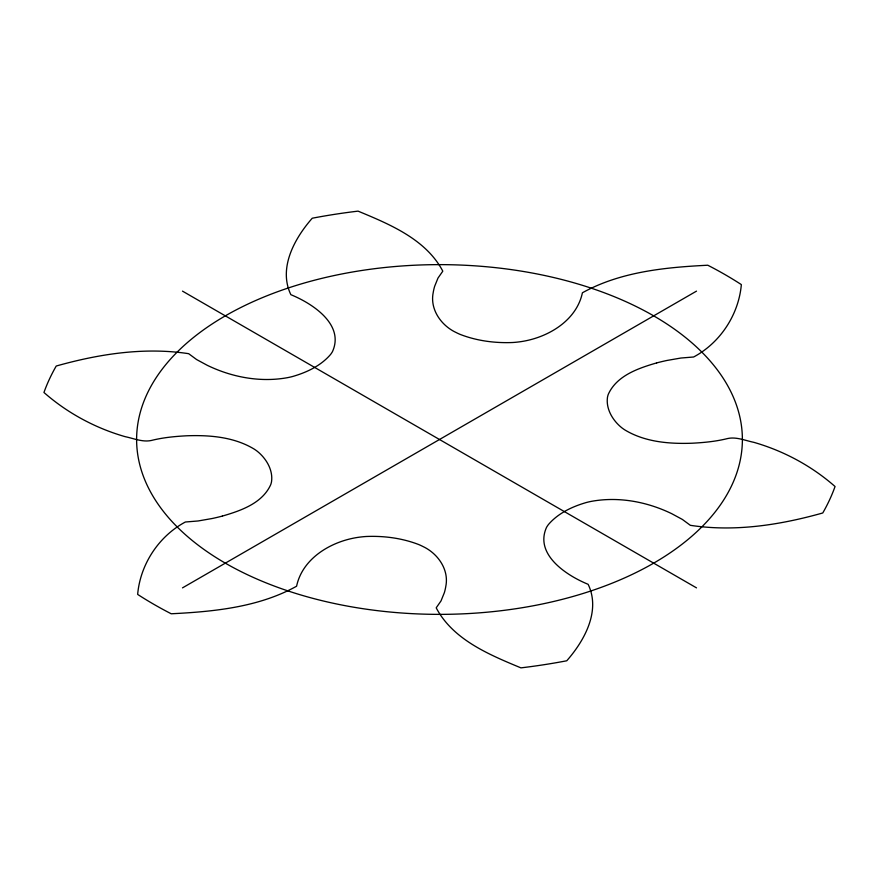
<?xml version="1.0" encoding="UTF-8"?>
<svg xmlns="http://www.w3.org/2000/svg" width="879" height="879" viewBox="0 0 879 879"><rect width="100%" height="100%" fill="white"/><g stroke="black" fill="none" stroke-linecap="round" stroke-linejoin="round"><path stroke-width="1.32" d="M182.491 587.875L696.509 291.125M656.613 362.928C638.319 368.246 616.783 375.575 608.312 394.253A54.806 31.644 0 0 0 607.466 397.363C605.851 408.988 612.718 420.36 621.453 427.502A54.806 31.644 0 0 0 624.892 429.952C644.878 442.038 669.15 444.038 692.004 443.225C704.002 442.609 716.044 441.456 727.724 438.511C736.382 436.632 745.315 440.599 753.841 442.335C783.694 450.905 811.713 465.991 835.05 486.516A403.846 233.155 0 0 1 822.766 512.973C779.981 525.016 734.646 532.092 690.334 525.312L682.412 519.467L671.677 513.655A144.123 83.208 0 0 0 662.909 509.765C640.56 500.667 615.652 496.987 591.787 501.283A54.806 31.644 0 0 0 586.689 502.414C572.504 506.447 558.231 513.116 548.474 524.477A54.806 31.644 0 0 0 546.507 527.422C534.289 554.572 566.713 575.58 588.139 584.315C600.928 610.971 584.403 640.703 566.757 660.777A403.846 233.155 0 0 1 520.928 667.864C489.24 654.701 453.015 639.747 436.193 607.828L441.005 600.939L444.356 592.666A144.123 83.208 0 0 0 445.807 586.337C449.213 569.559 437.753 553.44 422.975 546.529A54.806 31.644 0 0 0 418.723 544.551C402.197 538.157 384.178 535.783 366.51 536.476A54.806 31.644 0 0 0 361.126 536.959C333.416 540.058 302.728 557.132 296.586 586.227C258.558 607.279 213.905 611.652 171.207 613.773A403.846 233.155 0 0 1 137.651 594.402C140.288 564.362 158.725 536.212 185.359 522.005L198.094 520.972L212.18 518.511A144.123 83.208 0 0 0 222.387 516.072M222.387 516.072C240.681 510.754 262.217 503.425 270.688 484.747A54.806 31.644 0 0 0 271.534 481.637C273.149 470.012 266.282 458.64 257.547 451.498A54.806 31.644 0 0 0 254.108 449.048C234.122 436.962 209.85 434.962 186.996 435.775C174.998 436.391 162.956 437.544 151.276 440.489C142.618 442.368 133.685 438.401 125.159 436.665C95.306 428.095 67.287 413.009 43.95 392.484A403.846 233.155 0 0 1 56.234 366.027C99.019 353.984 144.354 346.908 188.666 353.688L196.588 359.533L207.323 365.345A144.123 83.208 0 0 0 216.091 369.235C238.44 378.333 263.348 382.013 287.213 377.717A54.806 31.644 0 0 0 292.311 376.586C306.496 372.553 320.769 365.884 330.526 354.523A54.806 31.644 0 0 0 332.493 351.578C344.711 324.428 312.287 303.42 290.861 294.685C278.072 268.029 294.597 238.297 312.243 218.223A403.846 233.155 0 0 1 358.072 211.136C389.76 224.299 425.985 239.253 442.807 271.171L437.995 278.061L434.644 286.334A144.123 83.208 0 0 0 433.193 292.663C429.787 309.441 441.247 325.56 456.025 332.471A54.806 31.644 0 0 0 460.277 334.449C476.803 340.843 494.822 343.217 512.49 342.524A54.806 31.644 0 0 0 517.874 342.041C545.584 338.942 576.272 321.868 582.414 292.773C620.442 271.721 665.095 267.348 707.793 265.227A403.846 233.155 0 0 1 741.349 284.598C738.712 314.638 720.275 342.788 693.641 356.995L680.906 358.028L666.82 360.489A144.123 83.208 0 0 0 656.613 362.928M182.491 291.125L696.509 587.875M288.059 590.941A302.881 174.866 0 0 0 742.381 439.5A302.881 174.866 0 0 0 288.059 288.059A302.881 174.866 0 0 0 288.059 590.941"/></g></svg>
